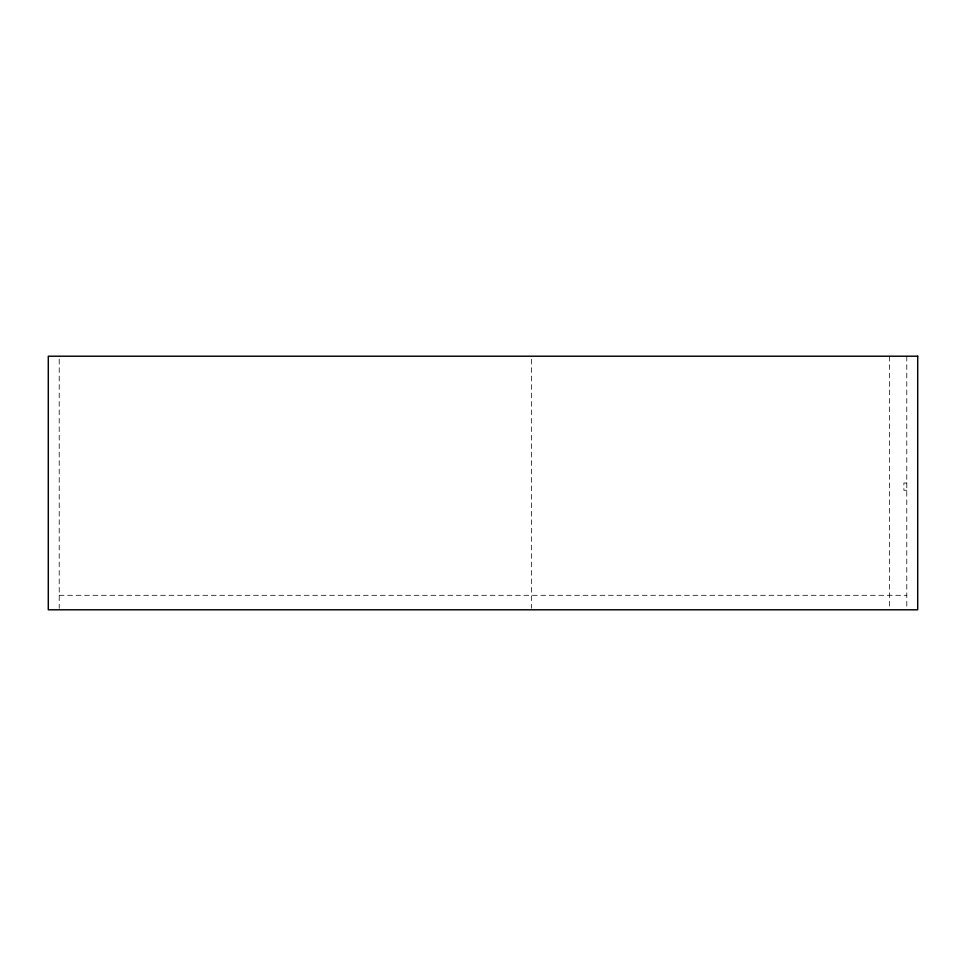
<?xml version="1.0" encoding="UTF-8"?>
<svg xmlns="http://www.w3.org/2000/svg" width="966" height="966" viewBox="0 0 966 966"><rect width="100%" height="100%" fill="white"/><g stroke="black" fill="none" stroke-linecap="round" stroke-linejoin="round"><path stroke-width="0.72" stroke-dasharray="4.83 3.62" d="M906.784 483L903.886 483L903.886 490.245L906.784 490.245M59.216 595.298L906.784 595.298M906.784 356.212L906.784 608.339M889.396 356.212L889.396 608.339M531.493 359.219L531.493 608.339M59.216 359.219L59.216 608.339"/><path stroke-width="1.45" d="M917.7 356.212L48.3 356.212L48.3 609.788L917.7 609.788L917.7 356.212"/></g></svg>
